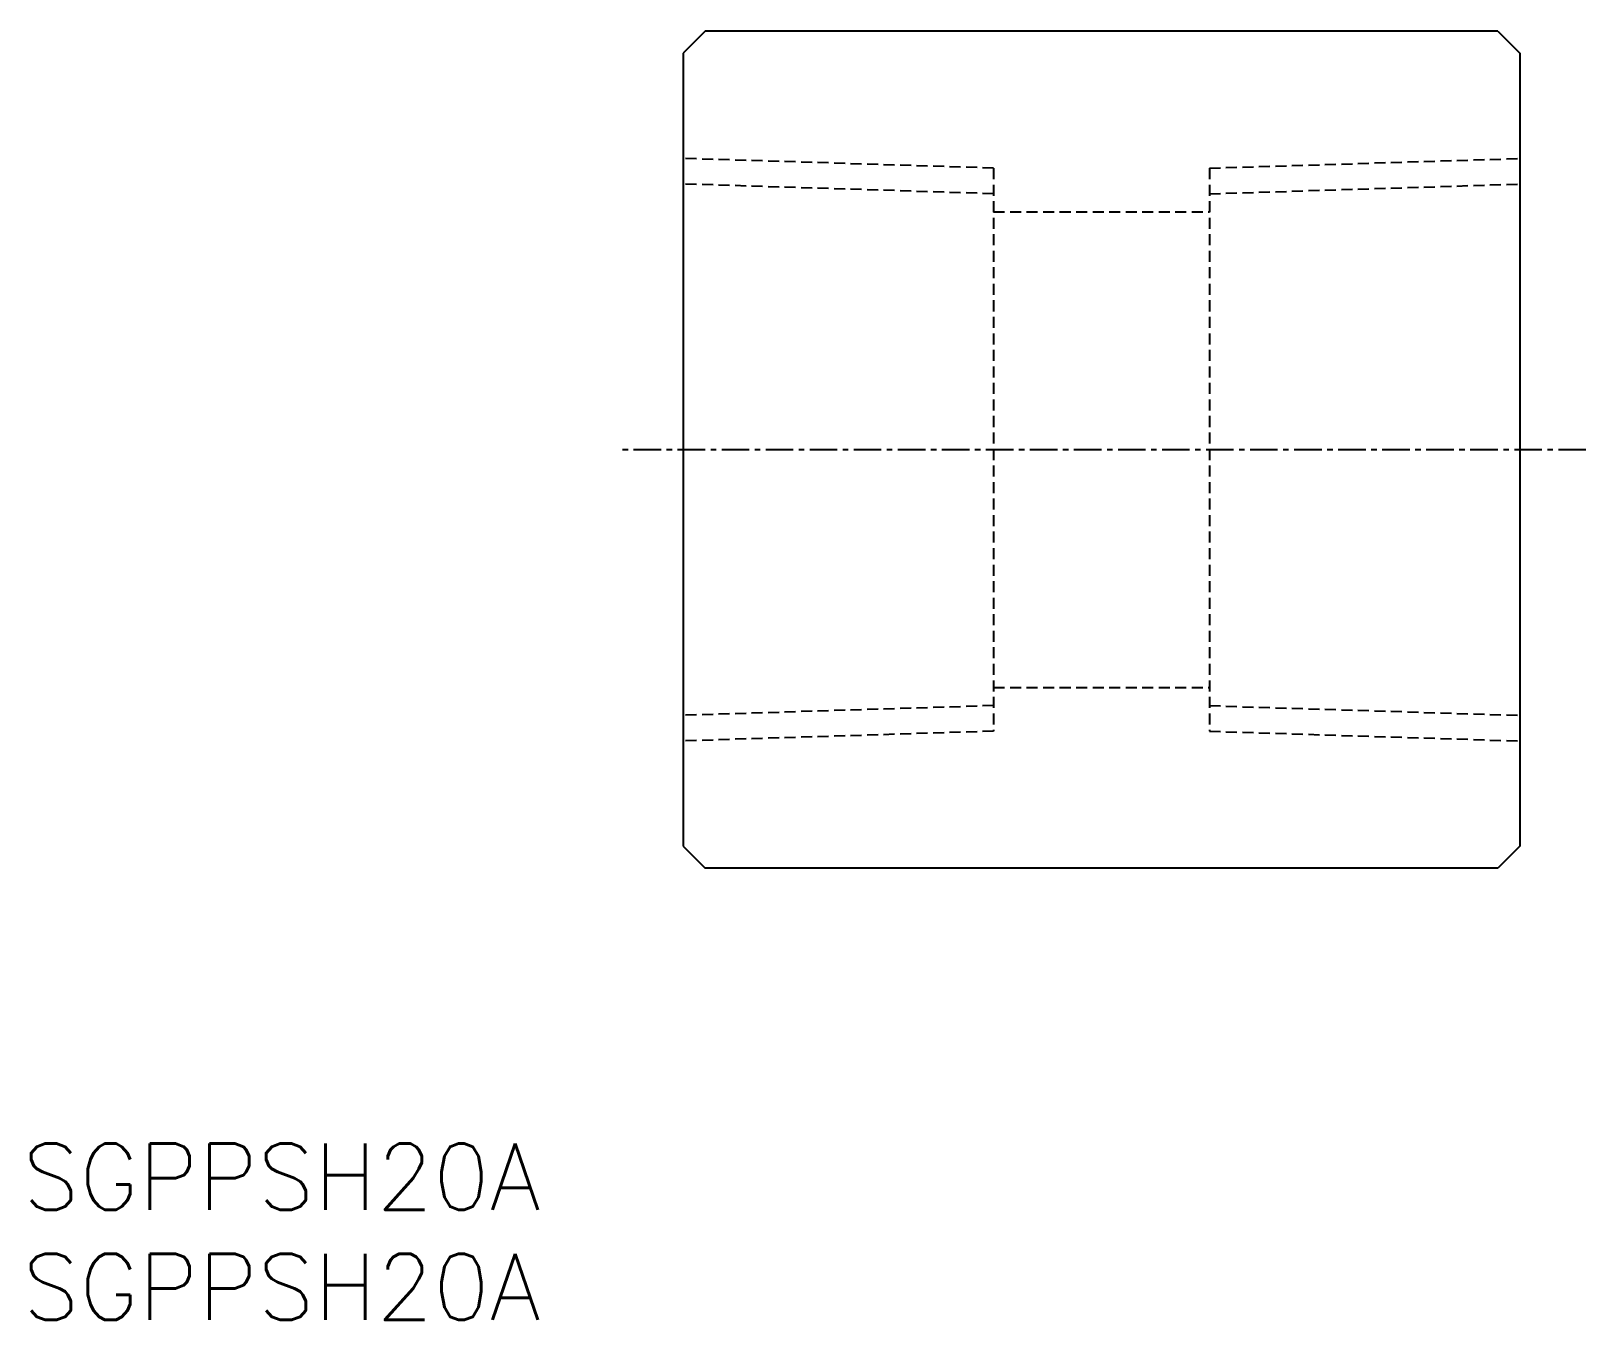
# Model space of a CAD drawing. Extents: x 0.4 to 71, y 0 to 58.5.
import ezdxf

# ---------------------------------------------------------------- set-up
doc = ezdxf.new("R2010")
doc.units = 0
doc.linetypes.add('CENTER', pattern=[2, 1.25, -0.25, 0.25, -0.25])
doc.linetypes.add('DASHED', pattern=[0.75, 0.5, -0.25])
doc.layers.get('0').update_dxf_attribs({"linetype": 'CONTINUOUS'})
doc.layers.add('CENTER', color=1, linetype='CENTER')
doc.styles.get("Standard").update_dxf_attribs({"font": 'txt.shx'})

# ---------------------------------------------------------------- blocks, each defined once
blk = doc.blocks.new('*U2')
at = {"color": 7, "linetype": 'CONTINUOUS'}
blk.add_text('SGPPSH20A', height=3, dxfattribs=at).set_placement((0, 0))
blk = doc.blocks.new('*U3')
at = {"color": 7, "linetype": 'CONTINUOUS'}
blk.add_text('SGPPSH20A', height=3, dxfattribs=at).set_placement((0, 5))

msp = doc.modelspace()

# ---------------------------------------------------------------- linework, layer by layer
at = {"color": 7, "linetype": 'CONTINUOUS'}
for p, q in [((31, 58.5), (30, 57.5)), ((67, 58.5), (31, 58.5)), ((67, 58.5), (68, 57.5)), ((30, 57.5), (30, 21.5)), ((68, 57.5), (68, 21.5)), ((30, 21.5), (31, 20.5)), ((68, 21.5), (67, 20.5)), ((67, 20.5), (31, 20.5))]:
    msp.add_line(p, q, dxfattribs=at)
at = {"color": 3, "linetype": 'DASHED'}
for p, q in [((44.1, 52.279875), (30, 52.7205)), ((44.1, 52.279875), (44.1, 26.720125)), ((53.9, 52.279875), (68, 52.7205)), ((53.9, 52.279875), (53.9, 26.720125)), ((44.1, 51.117875), (30, 51.5585)), ((53.9, 51.117875), (68, 51.5585)), ((44.1, 50.3), (53.9, 50.3)), ((44.1, 28.7), (53.9, 28.7)), ((44.1, 27.882125), (30, 27.4415)), ((53.9, 27.882125), (68, 27.4415)), ((44.1, 26.720125), (30, 26.2795)), ((53.9, 26.720125), (68, 26.2795))]:
    msp.add_line(p, q, dxfattribs=at)
at = {"layer": 'CENTER', "color": 1, "linetype": 'CENTER'}
msp.add_line((71, 39.5), (27, 39.5), dxfattribs=at)

# ---------------------------------------------------------------- block references
at = {"color": 7, "linetype": 'CONTINUOUS'}
for name in ['*U3', '*U2']:
    msp.add_blockref(name, (0, 0), dxfattribs=at)

doc.saveas('drawing.dxf')
